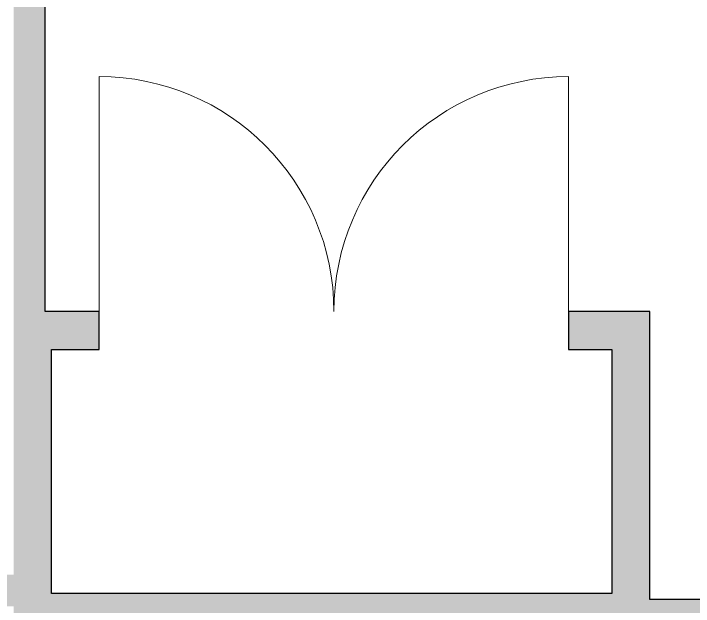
# Model space of a CAD drawing. Header units: millimetres. Extents: x 155927 to 326028, y -36033 to 97293.
# Drawn here: x 220478 to 222664, y 20957 to 22862 of the extents above; entities that cross this region are included whole.
import ezdxf

# ---------------------------------------------------------------- set-up
doc = ezdxf.new("R2010")
doc.units = ezdxf.units.MM
doc.header["$MEASUREMENT"] = 0
for name, color, linetype, lineweight in [('A-DOOR', 4, 'CONTINUOUS', 9), ('A-WALL-PATT', 7, 'CONTINUOUS', 9), ('I-WALL', 7, 'CONTINUOUS', 9)]:
    doc.layers.add(name, color=color, linetype=linetype, lineweight=lineweight)

msp = doc.modelspace()

# ---------------------------------------------------------------- hatches: boundary and pattern name
at = {"layer": 'A-WALL-PATT'}
for points in [[(220564.5, 21904.7), (220579.9, 21904.7), (220579.9, 26324.6), (220477.9, 26324.6), (220477.9, 21904.7)], [(220599.9, 20998.6), (220599.9, 21904.7), (220477.9, 21904.7), (220477.9, 20998.6), (220564.5, 20998.6)], [(222523.9, 20998.6), (222523.9, 21782.7), (222401.9, 21782.7), (222401.9, 20998.6)], [(220477.9, 20956.6), (220477.9, 21058.6), (216174.8, 21058.6), (216174.8, 20956.6), (219351.4, 20956.6)], [(222523.9, 20876.6), (222523.9, 20998.6), (220477.9, 20998.6), (220477.9, 20876.6), (221777.7, 20876.6)], [(224748.8, 20876.6), (224748.8, 20978.6), (222523.9, 20978.6), (222523.9, 20876.6), (224507.3, 20876.6)]]:
    msp.add_hatch(color=256, dxfattribs=at).paths.add_polyline_path(points, flags=0)
h = msp.add_hatch(color=256, dxfattribs=at)
h.paths.add_polyline_path([(222263.1, 21782.7), (222523.9, 21782.7), (222523.9, 21904.7), (222263.1, 21904.7)], flags=0)
h.paths.add_polyline_path([(220599.9, 21782.7), (220753.1, 21782.7), (220753.1, 21904.7), (220599.9, 21904.7)], flags=0)

# ---------------------------------------------------------------- linework, layer by layer
at = {"layer": 'A-DOOR'}
for p, q in [((220753.1, 21904.7), (220753.1, 22659.7)), ((222263.1, 21904.7), (222263.1, 22659.7))]:
    msp.add_line(p, q, dxfattribs=at)
for centre, start, end in [((220753.1, 21904.7), 0, 90), ((222263.1, 21904.7), 90, 180)]:
    msp.add_arc(centre, 755, start, end, dxfattribs=at)
at = {"layer": 'I-WALL', "lineweight": 30}
for p, q in [((220579.9, 21904.7), (220579.9, 26324.6)), ((220599.9, 21904.7), (220579.9, 21904.7)), ((220753.1, 21904.7), (220599.9, 21904.7)), ((220753.1, 21782.7), (220753.1, 21904.7)), ((222523.9, 21904.7), (222263.1, 21904.7)), ((222263.1, 21904.7), (222263.1, 21782.7)), ((222523.9, 21782.7), (222523.9, 21904.7)), ((220599.9, 21782.7), (220753.1, 21782.7)), ((220599.9, 20998.6), (220599.9, 21782.7)), ((222263.1, 21782.7), (222401.9, 21782.7)), ((222401.9, 21782.7), (222401.9, 20998.6)), ((222523.9, 20998.6), (222523.9, 21782.7)), ((222401.9, 20998.6), (220599.9, 20998.6)), ((222523.9, 20978.6), (222523.9, 20998.6)), ((224748.8, 20978.6), (222523.9, 20978.6))]:
    msp.add_line(p, q, dxfattribs=at)

doc.saveas('drawing.dxf')
